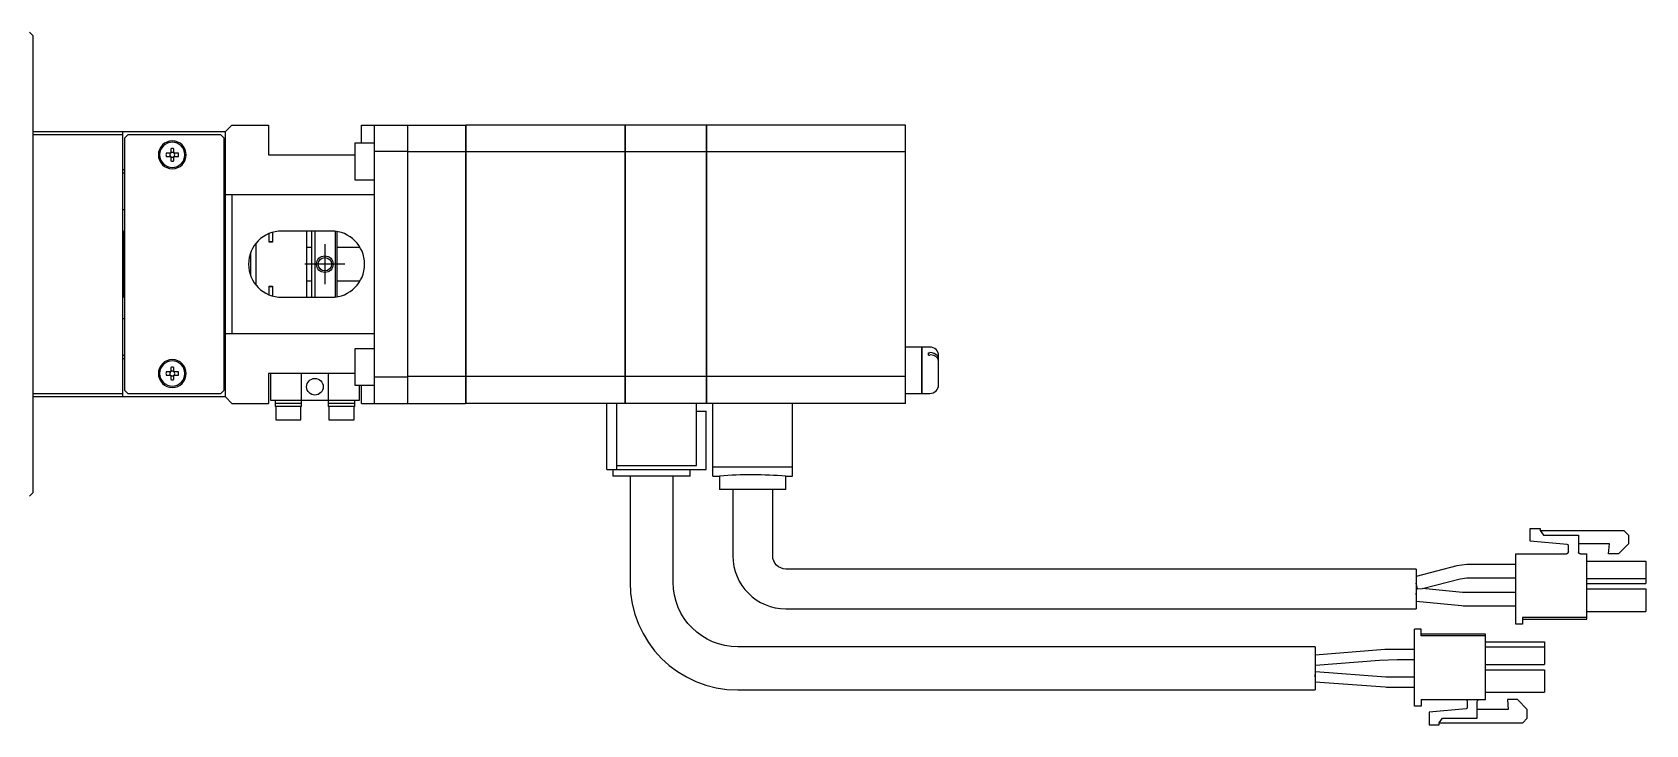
# Model space of a CAD drawing. Extents: x 0 to 935, y -8 to 558.
# Drawn here: x 691.7 to 934.9, y 345.3 to 449.8 of the extents above; entities that cross this region are included whole.
import ezdxf

# ---------------------------------------------------------------- set-up
doc = ezdxf.new("R2010")
doc.units = 0
doc.header["$LTSCALE"] = 0.5
doc.linetypes.add('CENTER', pattern=[50.8, 31.75, -6.35, 6.35, -6.35])
for name, color, linetype in [('MSM_CENTER', 1, 'CENTER'), ('MSM_CONTINUOUS', 7, 'CONTINUOUS'), ('MSM_NARROW', 5, 'CONTINUOUS')]:
    doc.layers.add(name, color=color, linetype=linetype)

msp = doc.modelspace()

# ---------------------------------------------------------------- linework, layer by layer
at = {"layer": 'MSM_CENTER'}
for p, q in [((735.81, 417.8), (735.81, 411.8)), ((738.81, 414.8), (732.81, 414.8))]:
    msp.add_line(p, q, dxfattribs=at)
at = {"layer": 'MSM_CONTINUOUS'}
for p, q in [((691.81, 449.3), (691.31, 449.8)), ((691.81, 449.3), (691.81, 380.3)), ((721.81, 435.8), (720.81, 434.8)), ((721.81, 435.8), (727.31, 435.8)), ((727.31, 435.8), (727.31, 431.3)), ((741.31, 433.05), (741.31, 435.8)), ((741.31, 435.8), (757.01, 435.8)), ((743.31, 393.8), (743.31, 435.8)), ((748.31, 393.8), (748.31, 435.8)), ((757.01, 435.8), (757.01, 393.8)), ((757.06, 435.75), (757.01, 435.75)), ((757.06, 435.8), (757.06, 393.8)), ((781.01, 435.8), (757.06, 435.8)), ((781.01, 435.8), (781.01, 393.8)), ((781.06, 435.75), (781.01, 435.75)), ((793.31, 435.8), (781.06, 435.8)), ((781.06, 435.8), (781.06, 393.8)), ((793.31, 435.8), (793.31, 393.8)), ((793.36, 435.75), (793.31, 435.75)), ((823.31, 435.8), (793.36, 435.8)), ((793.36, 435.8), (793.36, 393.8)), ((823.31, 393.8), (823.31, 435.8)), ((691.81, 434.8), (720.81, 434.8)), ((705.31, 434.3), (691.81, 434.3)), ((705.31, 434.8), (705.31, 394.8)), ((706.11, 434.3), (705.61, 433.8)), ((705.61, 433.8), (705.61, 395.8)), ((720.11, 434.3), (706.11, 434.3)), ((720.61, 433.8), (720.11, 434.3)), ((720.61, 395.8), (720.61, 433.8)), ((720.81, 394.8), (720.81, 434.8)), ((740.31, 433.05), (740.31, 427.55)), ((743.31, 433.05), (740.31, 433.05)), ((712.57, 431.54), (711.89, 431.54)), ((711.89, 431.06), (712.57, 431.06)), ((712.57, 432.22), (712.57, 431.54)), ((712.57, 431.06), (712.57, 430.38)), ((713.05, 431.54), (713.05, 432.22)), ((713.73, 431.54), (713.05, 431.54)), ((713.05, 430.38), (713.05, 431.06)), ((713.05, 431.06), (713.73, 431.06)), ((727.31, 431.3), (740.31, 431.3)), ((748.31, 431.8), (743.31, 431.8)), ((757.01, 431.77), (748.31, 431.77)), ((757.06, 431.51), (757.01, 431.51)), ((781.01, 431.77), (757.06, 431.77)), ((781.06, 431.51), (781.01, 431.51)), ((793.31, 431.77), (781.06, 431.77)), ((793.36, 431.51), (793.31, 431.51)), ((823.31, 431.77), (793.36, 431.77)), ((705.61, 429.05), (705.31, 429.05)), ((705.61, 428.55), (705.31, 428.55)), ((720.81, 429.05), (720.61, 429.05)), ((740.31, 427.55), (743.31, 427.55)), ((720.81, 424.8), (720.61, 424.8)), ((720.81, 425.3), (743.31, 425.3)), ((721.81, 425.3), (721.81, 404.3)), ((705.31, 423.05), (705.61, 423.05)), ((720.81, 422.3), (720.61, 422.3)), ((705.51, 419.8), (705.31, 419.6)), ((705.51, 419.8), (705.51, 409.8)), ((705.61, 419.8), (705.51, 419.8)), ((727.41, 418.13), (727.41, 419.42)), ((727.91, 419.6), (727.91, 418.13)), ((736.81, 419.8), (729.31, 419.8)), ((733.11, 409.8), (733.11, 419.8)), ((733.81, 419.8), (733.81, 409.8)), ((734.31, 419.8), (734.31, 409.8)), ((737.41, 409.83), (737.41, 419.76)), ((737.61, 419.73), (737.61, 409.86)), ((724.61, 416.05), (724.47, 416.05)), ((724.61, 416.5), (724.61, 413.09)), ((725.41, 417.93), (725.41, 411.67)), ((727.91, 418.15), (727.41, 418.15)), ((727.91, 418.13), (727.41, 418.13)), ((733.81, 417.3), (733.11, 417.3)), ((741.14, 417.3), (737.61, 417.3)), ((724.47, 413.55), (724.61, 413.55)), ((727.41, 410.17), (727.41, 411.47)), ((727.41, 411.47), (727.91, 411.47)), ((727.41, 411.45), (727.91, 411.45)), ((727.91, 411.47), (727.91, 410)), ((733.11, 412.3), (733.81, 412.3)), ((737.61, 412.3), (741.14, 412.3)), ((705.31, 410), (705.51, 409.8)), ((705.51, 409.8), (705.61, 409.8)), ((729.31, 409.8), (736.81, 409.8)), ((705.61, 406.55), (705.31, 406.55)), ((720.61, 407.3), (720.81, 407.3)), ((720.61, 404.8), (720.81, 404.8)), ((743.31, 404.3), (720.81, 404.3)), ((740.31, 402.05), (740.31, 396.55)), ((743.31, 402.05), (740.31, 402.05)), ((825.81, 402.3), (823.31, 402.3)), ((825.81, 395.3), (825.81, 402.3)), ((825.86, 402.25), (825.81, 402.25)), ((827.01, 402.3), (825.86, 402.3)), ((825.86, 395.3), (825.86, 402.3)), ((826.81, 401.44), (827.01, 401.44)), ((826.81, 401.09), (826.81, 401.44)), ((705.31, 401.05), (705.61, 401.05)), ((705.31, 400.55), (705.61, 400.55)), ((712.57, 399.22), (712.57, 398.54)), ((713.05, 398.54), (713.05, 399.22)), ((720.61, 400.55), (720.81, 400.55)), ((826.81, 401.09), (827.01, 401.09)), ((828.31, 396.6), (828.31, 401)), ((712.57, 398.54), (711.89, 398.54)), ((711.89, 398.06), (712.57, 398.06)), ((712.57, 398.06), (712.57, 397.38)), ((713.73, 398.54), (713.05, 398.54)), ((713.05, 397.38), (713.05, 398.06)), ((713.05, 398.06), (713.73, 398.06)), ((740.31, 398.3), (727.31, 398.3)), ((727.31, 398.3), (727.31, 393.8)), ((727.61, 398.3), (727.61, 394.3)), ((732.31, 393.3), (732.31, 398.3)), ((736.31, 398.3), (736.31, 393.3)), ((740.31, 396.55), (743.31, 396.55)), ((741.01, 394.3), (741.01, 396.55)), ((741.31, 393.8), (741.31, 396.55)), ((743.31, 397.8), (748.31, 397.8)), ((757.01, 397.83), (748.31, 397.83)), ((757.06, 398.09), (757.01, 398.09)), ((781.01, 397.83), (757.06, 397.83)), ((781.06, 398.09), (781.01, 398.09)), ((793.31, 397.83), (781.06, 397.83)), ((793.36, 398.09), (793.31, 398.09)), ((823.31, 397.83), (793.36, 397.83)), ((691.81, 395.3), (705.31, 395.3)), ((720.81, 394.8), (691.81, 394.8)), ((705.61, 395.8), (706.11, 395.3)), ((706.11, 395.3), (720.11, 395.3)), ((720.11, 395.3), (720.61, 395.8)), ((720.81, 394.8), (721.81, 393.8)), ((727.61, 394.3), (741.01, 394.3)), ((728.31, 394.3), (728.31, 393.3)), ((740.31, 393.3), (740.31, 394.3)), ((823.31, 395.3), (825.81, 395.3)), ((825.81, 395.35), (825.86, 395.35)), ((825.86, 395.3), (827.01, 395.3)), ((721.81, 393.8), (727.31, 393.8)), ((732.31, 393.8), (728.31, 393.8)), ((732.31, 393.3), (728.31, 393.3)), ((728.41, 393.3), (728.41, 391.3)), ((732.21, 391.3), (732.21, 393.3)), ((740.31, 393.8), (736.31, 393.8)), ((740.31, 393.3), (736.31, 393.3)), ((736.41, 393.3), (736.41, 391.3)), ((740.21, 391.3), (740.21, 393.3)), ((741.31, 393.8), (757.01, 393.8)), ((757.06, 393.85), (757.01, 393.85)), ((793.31, 393.8), (757.06, 393.8)), ((778.31, 383.8), (778.31, 393.8)), ((779.81, 383.8), (779.81, 393.8)), ((781.06, 393.85), (781.01, 393.85)), ((791.81, 384.4), (791.81, 393.8)), ((791.81, 392.6), (793.31, 392.6)), ((793.36, 393.85), (793.31, 393.85)), ((793.31, 383.8), (793.31, 392.6)), ((823.31, 393.8), (793.36, 393.8)), ((794.31, 382.8), (794.31, 393.8)), ((806.31, 382.8), (806.31, 393.8)), ((728.41, 391.3), (732.21, 391.3)), ((736.41, 391.3), (740.21, 391.3)), ((779.81, 384.4), (791.81, 384.4)), ((778.31, 383.8), (793.31, 383.8)), ((779.24, 383.8), (779.24, 382.8)), ((790.88, 382.8), (779.24, 382.8)), ((781.81, 382.8), (781.81, 366.8)), ((788.31, 366.8), (788.31, 382.8)), ((790.88, 382.8), (790.88, 383.8)), ((794.31, 384.23), (806.31, 384.23)), ((794.31, 382.8), (795.31, 382.8)), ((795.31, 382.8), (795.31, 380.8)), ((805.31, 382.8), (806.31, 382.8)), ((805.31, 380.8), (805.31, 382.8)), ((691.31, 379.8), (691.81, 380.3)), ((805.31, 380.8), (795.31, 380.8)), ((797.31, 380.8), (797.31, 370.8)), ((803.31, 370.8), (803.31, 380.8)), ((917.51, 372.99), (917.51, 374.9)), ((917.51, 374.9), (919.01, 374.9)), ((917.51, 374.9), (919.01, 374.9)), ((919.01, 374.9), (919.01, 374.6)), ((919.01, 374.6), (919.51, 373.9)), ((919.01, 374.6), (919.51, 373.9)), ((919.01, 374.6), (931.61, 374.6)), ((919.01, 374.6), (931.61, 374.6)), ((931.61, 374.6), (932.31, 373.9)), ((931.61, 374.6), (932.31, 373.9)), ((923.07, 372.5), (917.51, 372.99)), ((919.51, 373.9), (924.76, 373.9)), ((919.51, 373.9), (924.76, 373.9)), ((923.26, 371.4), (923.26, 372.3)), ((924.76, 373.9), (924.76, 371.4)), ((929.44, 372.6), (924.76, 372.6)), ((929.31, 371.1), (929.44, 372.6)), ((929.31, 371.1), (929.44, 372.6)), ((932.31, 372.6), (930.81, 371.1)), ((932.31, 373.9), (932.31, 372.6)), ((915.31, 371.1), (922.96, 371.1)), ((915.31, 360.5), (915.31, 371.1)), ((915.31, 371.1), (922.96, 371.1)), ((922.96, 371.1), (922.96, 371.1)), ((925.06, 371.1), (925.05, 371.1)), ((925.06, 371.1), (926.01, 371.1)), ((925.06, 371.1), (926.01, 371.1)), ((926.01, 361.25), (926.01, 371.1)), ((926.01, 370), (934.91, 370)), ((926.01, 370), (934.91, 370)), ((930.81, 371.1), (929.31, 371.1)), ((934.91, 370), (934.91, 366.6)), ((900.31, 368.8), (805.31, 368.8)), ((906.43, 369.28), (900.31, 367.68)), ((900.31, 368.8), (900.31, 362.8)), ((901.25, 365.86), (906.94, 367.34)), ((907.95, 369.47), (906.43, 369.28)), ((906.94, 367.34), (907.95, 367.47)), ((915.31, 369.47), (907.95, 369.47)), ((907.95, 367.47), (915.31, 367.47)), ((926.01, 367.35), (934.91, 367.35)), ((900.53, 365.8), (900.31, 366.65)), ((900.31, 364.95), (900.4, 365.94)), ((900.49, 365.94), (900.4, 365.94)), ((900.53, 365.8), (901.25, 365.86)), ((907.31, 365.28), (901.25, 365.86)), ((907.4, 365.27), (907.31, 365.28)), ((915.31, 365.27), (907.4, 365.27)), ((926.01, 366.6), (934.91, 366.6)), ((926.01, 365.8), (934.91, 365.8)), ((926.01, 365.8), (934.91, 365.8)), ((934.91, 365.8), (934.91, 362.4)), ((805.31, 362.8), (900.31, 362.8)), ((900.31, 363.94), (907.12, 363.29)), ((907.12, 363.29), (907.4, 363.27)), ((907.4, 363.27), (915.31, 363.27)), ((926.01, 362.4), (934.91, 362.4)), ((916.31, 360.5), (915.31, 360.5)), ((926.01, 361.5), (916.31, 361.5)), ((916.31, 361.5), (916.31, 360.5)), ((916.31, 361.25), (926.01, 361.25)), ((900.06, 348.1), (900.06, 359.7)), ((901.06, 359.7), (900.06, 359.7)), ((901.06, 358.7), (901.06, 359.7)), ((910.76, 358.95), (901.06, 358.95)), ((910.76, 358.7), (901.06, 358.7)), ((910.76, 349.1), (910.76, 358.95)), ((910.76, 357.8), (919.66, 357.8)), ((919.66, 357.8), (919.66, 354.4)), ((885.06, 357.05), (798.06, 357.05)), ((885.06, 357.05), (885.06, 350.55)), ((895.6, 356.64), (885.06, 355.8)), ((894.8, 355.07), (897.43, 355.17)), ((900.06, 356.67), (896.45, 356.67)), ((897.43, 355.17), (900.06, 355.17)), ((910.76, 357.05), (919.66, 357.05)), ((885.06, 352.55), (885.11, 353.3)), ((895.74, 352.5), (885.11, 353.3)), ((885.12, 354.3), (894.8, 355.07)), ((910.76, 354.4), (919.66, 354.4)), ((910.76, 353.6), (919.66, 353.6)), ((919.66, 353.6), (919.66, 350.2)), ((798.06, 350.55), (885.06, 350.55)), ((885.06, 351.8), (895.63, 351)), ((900.06, 352.47), (896.43, 352.47)), ((896.43, 350.97), (900.06, 350.97)), ((901.06, 348.1), (900.06, 348.1)), ((901.06, 349.1), (901.06, 348.1)), ((901.06, 349.1), (910.76, 349.1)), ((908.01, 348.8), (908.01, 347.9)), ((909.51, 346.3), (909.51, 348.8)), ((910.76, 350.2), (919.66, 350.2)), ((915.56, 349.1), (914.06, 349.1)), ((914.06, 349.1), (914.19, 347.6)), ((917.06, 347.6), (915.56, 349.1)), ((907.82, 347.7), (902.26, 347.21)), ((902.26, 347.21), (902.26, 345.3)), ((903.76, 345.6), (904.26, 346.3)), ((903.76, 345.3), (903.76, 345.6)), ((903.76, 345.6), (916.36, 345.6)), ((904.26, 346.3), (909.51, 346.3)), ((914.19, 347.6), (909.51, 347.6)), ((916.36, 345.6), (917.06, 346.3)), ((917.06, 346.3), (917.06, 347.6)), ((902.26, 345.3), (903.76, 345.3))]:
    msp.add_line(p, q, dxfattribs=at)
at = {"layer": 'MSM_CONTINUOUS', "extrusion": (0, 0, -1)}
for centre, radius in [((-712.81, 431.3), 2.1), ((-712.81, 431.3), 1.9), ((-712.81, 398.3), 2.1), ((-712.81, 398.3), 1.9)]:
    msp.add_circle(centre, radius, dxfattribs=at)
at = {"layer": 'MSM_CONTINUOUS'}
for centre, radius in [((735.81, 414.8), 1.01), ((734.31, 396.3), 1.25)]:
    msp.add_circle(centre, radius, dxfattribs=at)
for centre, radius, start, end in [((712.81, 431.3), 0.95, 165.3667, 194.6333), ((712.81, 431.3), 0.365, 138.8496, 221.1504), ((712.81, 431.3), 0.95, 75.3667, 104.6333), ((712.81, 431.3), 0.365, 48.8496, 131.1504), ((712.81, 431.3), 0.365, 228.8496, 311.1504), ((712.81, 431.3), 0.365, 318.8496, 41.1504), ((712.81, 431.3), 0.95, 345.3667, 14.6333), ((712.81, 431.3), 0.95, 255.3667, 284.6333), ((729.31, 414.8), 5, 90, 270), ((736.81, 414.8), 5, 270, 90), ((827.01, 401), 1.3, 0, 90), ((827.09, 400.04), 1.41, 41.3743, 92.8178), ((712.81, 398.3), 0.95, 75.3667, 104.6333), ((827.1, 399.71), 1.39, 42.8199, 93.04), ((827.55, 400.15), 0.754, 5.8166, 41.8939), ((827.56, 400.5), 0.751, 1.7681, 38.8955), ((712.81, 398.3), 0.95, 165.3667, 194.6333), ((712.81, 398.3), 0.365, 138.8496, 221.1504), ((712.81, 398.3), 0.365, 48.8496, 131.1504), ((712.81, 398.3), 0.365, 228.8496, 311.1504), ((712.81, 398.3), 0.95, 255.3667, 284.6333), ((712.81, 398.3), 0.365, 318.8496, 41.1504), ((712.81, 398.3), 0.95, 345.3667, 14.6333), ((827.01, 396.6), 1.3, 270, 360), ((800.32, 322.76), 60.26, 90.0102, 94.77), ((800.3, 322.78), 60.23, 85.2289, 89.9909), ((923.06, 372.3), 0.2, 0, 85), ((805.31, 370.8), 8, 180, 270), ((922.96, 371.4), 0.3, 270, 0), ((922.96, 371.4), 0.3, 270, 0), ((925.06, 371.4), 0.3, 180, 270), ((925.06, 371.4), 0.3, 180, 270), ((798.06, 366.8), 16.25, 180, 270), ((896.45, 345.92), 10.75, 90, 94.548), ((885.12, 354.38), 0.0791, 218.5288, 268.2716), ((885.12, 353.22), 0.0775, 91.5806, 138.6858), ((896.43, 361.72), 10.75, 265.7108, 270)]:
    msp.add_arc(centre, radius, start, end, dxfattribs=at)
at = {"layer": 'MSM_CONTINUOUS', "extrusion": (0, 0, -1)}
for centre, radius, start, end in [((-805.31, 370.8), 2, 270, 0), ((-922.96, 371.4), 0.3, 180, 270), ((-922.96, 371.4), 0.3, 180, 270), ((-925.06, 371.4), 0.3, 270, 0), ((-925.06, 371.4), 0.3, 270, 0), ((-798.06, 366.8), 9.75, 270, 0), ((-896.43, 361.72), 9.25, 270, 274.2892), ((-907.71, 348.8), 0.3, 90, 180), ((-907.81, 347.9), 0.2, 180, 265), ((-909.81, 348.8), 0.3, 0, 90)]:
    msp.add_arc(centre, radius, start, end, dxfattribs=at)
at = {"layer": 'MSM_NARROW'}
msp.add_circle((735.81, 414.8), 1.25, dxfattribs=at)

doc.saveas('drawing.dxf')
